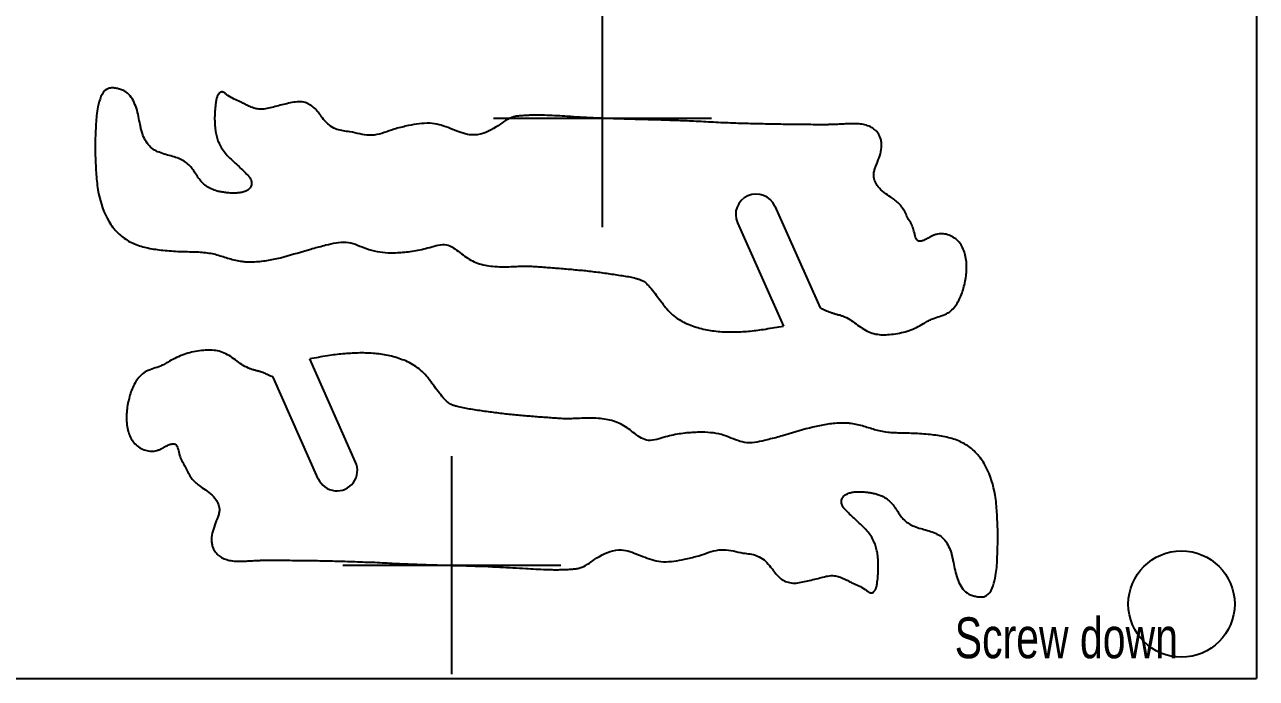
# Model space of a CAD drawing. Extents: x 0 to 30, y 0 to 14.6.
# Drawn here: x 18.7 to 30, y 0 to 6 of the extents above; entities that cross this region are included whole.
import ezdxf

# ---------------------------------------------------------------- set-up
doc = ezdxf.new("R2010")
doc.units = 0
doc.header["$MEASUREMENT"] = 0
doc.header["$PDMODE"] = 2
doc.layers.add('CK_LEVEL_1', color=7, linetype='CONTINUOUS')

msp = doc.modelspace()

# ---------------------------------------------------------------- linework, layer by layer
at = {"layer": 'CK_LEVEL_1', "color": 3, "linetype": 'CONTINUOUS'}
for p in [(30, 12), (0, 0)]:
    msp.add_line(p, (30, 0), dxfattribs=at)
at = {"layer": 'CK_LEVEL_1', "color": 252, "linetype": 'CONTINUOUS'}
for p, q in [((25.581, 4.334), (25.996, 3.402)), ((25.238, 4.181), (25.66, 3.234))]:
    msp.add_line(p, q, dxfattribs=at)
at = {"layer": 'CK_LEVEL_1', "color": 1, "linetype": 'CONTINUOUS'}
for p, q in [((21.734, 1.985), (21.313, 2.932)), ((21.392, 1.832), (20.977, 2.764))]:
    msp.add_line(p, q, dxfattribs=at)
at = {"layer": 'CK_LEVEL_1', "color": 6, "linetype": 'CONTINUOUS'}
for points in [[(24.001, 5.14), (23.995, 5.14), (23.988, 5.141), (23.982, 5.141), (23.975, 5.141), (23.969, 5.141), (23.962, 5.142), (23.956, 5.142), (23.95, 5.142), (23.943, 5.143), (23.913, 5.144), (23.884, 5.146), (23.854, 5.147), (23.825, 5.149), (23.795, 5.151), (23.766, 5.152), (23.736, 5.154), (23.707, 5.156), (23.677, 5.158), (23.654, 5.159), (23.631, 5.16), (23.608, 5.162), (23.585, 5.163), (23.561, 5.164), (23.538, 5.165), (23.515, 5.166), (23.492, 5.167), (23.469, 5.168), (23.457, 5.168), (23.445, 5.168), (23.434, 5.168), (23.422, 5.169), (23.41, 5.169), (23.399, 5.169), (23.387, 5.169), (23.375, 5.169), (23.364, 5.169), (23.353, 5.168), (23.342, 5.168), (23.331, 5.168), (23.32, 5.167), (23.309, 5.167), (23.299, 5.166), (23.288, 5.166), (23.277, 5.165), (23.266, 5.164), (23.256, 5.164), (23.247, 5.163), (23.237, 5.162), (23.228, 5.161), (23.219, 5.16), (23.209, 5.159), (23.2, 5.157), (23.191, 5.155), (23.182, 5.153), (23.163, 5.146), (23.145, 5.138), (23.127, 5.129), (23.11, 5.119), (23.093, 5.108), (23.076, 5.096), (23.059, 5.084), (23.042, 5.072), (23.025, 5.061), (23.001, 5.046), (22.977, 5.033), (22.953, 5.021), (22.928, 5.011), (22.902, 5.002), (22.877, 4.995), (22.851, 4.99), (22.825, 4.988), (22.799, 4.988), (22.779, 4.989), (22.76, 4.993), (22.74, 4.997), (22.721, 5.003), (22.701, 5.009), (22.682, 5.016), (22.662, 5.023), (22.643, 5.031), (22.624, 5.039), (22.603, 5.047), (22.583, 5.055), (22.562, 5.062), (22.542, 5.069), (22.521, 5.076), (22.5, 5.081), (22.48, 5.086), (22.459, 5.09), (22.438, 5.093), (22.414, 5.095), (22.39, 5.095), (22.365, 5.094), (22.341, 5.093), (22.317, 5.09), (22.293, 5.086), (22.268, 5.082), (22.244, 5.078), (22.22, 5.073), (22.205, 5.07), (22.19, 5.067), (22.176, 5.063), (22.161, 5.06), (22.146, 5.056), (22.132, 5.053), (22.117, 5.049), (22.102, 5.044), (22.088, 5.04), (22.065, 5.032), (22.043, 5.025), (22.02, 5.017), (21.997, 5.009), (21.975, 5.002), (21.952, 4.996), (21.929, 4.991), (21.906, 4.987), (21.884, 4.985), (21.861, 4.985), (21.839, 4.986), (21.817, 4.989), (21.795, 4.993), (21.773, 4.997), (21.75, 5.002), (21.728, 5.007), (21.705, 5.012), (21.682, 5.016), (21.667, 5.018), (21.652, 5.02), (21.636, 5.022), (21.621, 5.025), (21.607, 5.027), (21.592, 5.03), (21.577, 5.033), (21.563, 5.038), (21.549, 5.043), (21.534, 5.05), (21.519, 5.059), (21.505, 5.069), (21.491, 5.079), (21.478, 5.091), (21.465, 5.104), (21.453, 5.117), (21.441, 5.13), (21.43, 5.144), (21.422, 5.155), (21.414, 5.165), (21.406, 5.176), (21.398, 5.186), (21.39, 5.197), (21.382, 5.207), (21.374, 5.217), (21.365, 5.226), (21.355, 5.235), (21.346, 5.243), (21.336, 5.251), (21.326, 5.258), (21.315, 5.265), (21.305, 5.271), (21.293, 5.276), (21.282, 5.281), (21.27, 5.284), (21.258, 5.287), (21.243, 5.29), (21.228, 5.291), (21.212, 5.291), (21.197, 5.291), (21.181, 5.289), (21.166, 5.287), (21.15, 5.284), (21.135, 5.281), (21.12, 5.278), (21.104, 5.274), (21.088, 5.271), (21.073, 5.267), (21.057, 5.264), (21.042, 5.26), (21.026, 5.256), (21.011, 5.252), (20.995, 5.248), (20.98, 5.244), (20.965, 5.24), (20.95, 5.236), (20.935, 5.233), (20.92, 5.229), (20.906, 5.227), (20.891, 5.225), (20.876, 5.223), (20.861, 5.223), (20.846, 5.224), (20.835, 5.226), (20.823, 5.228), (20.812, 5.231), (20.8, 5.234), (20.789, 5.238), (20.777, 5.243), (20.766, 5.248), (20.755, 5.253), (20.744, 5.258), (20.736, 5.262), (20.729, 5.265), (20.721, 5.269), (20.714, 5.273), (20.706, 5.277), (20.699, 5.28), (20.691, 5.284), (20.684, 5.288), (20.676, 5.291), (20.662, 5.298), (20.648, 5.304), (20.634, 5.311), (20.62, 5.317), (20.605, 5.324), (20.591, 5.332), (20.577, 5.34), (20.563, 5.349), (20.549, 5.36), (20.544, 5.363), (20.539, 5.367), (20.535, 5.371), (20.53, 5.374), (20.525, 5.377), (20.52, 5.379), (20.516, 5.381), (20.511, 5.382), (20.506, 5.382), (20.501, 5.381), (20.496, 5.38), (20.492, 5.377), (20.487, 5.374), (20.483, 5.37), (20.479, 5.365), (20.475, 5.36), (20.471, 5.355), (20.468, 5.35), (20.465, 5.344), (20.463, 5.338), (20.46, 5.332), (20.459, 5.326), (20.457, 5.32), (20.456, 5.314), (20.455, 5.308), (20.454, 5.302), (20.453, 5.296), (20.451, 5.281), (20.45, 5.267), (20.448, 5.252), (20.446, 5.237), (20.445, 5.222), (20.444, 5.207), (20.443, 5.192), (20.442, 5.177), (20.442, 5.162), (20.441, 5.147), (20.441, 5.132), (20.442, 5.118), (20.442, 5.103), (20.443, 5.088), (20.444, 5.074), (20.445, 5.059), (20.447, 5.044), (20.449, 5.03), (20.45, 5.018), (20.453, 5.006), (20.455, 4.994), (20.458, 4.982), (20.461, 4.97), (20.464, 4.958), (20.467, 4.947), (20.471, 4.935), (20.476, 4.924), (20.482, 4.91), (20.488, 4.897), (20.495, 4.884), (20.502, 4.872), (20.51, 4.859), (20.518, 4.847), (20.527, 4.835), (20.536, 4.824), (20.546, 4.812), (20.557, 4.8), (20.568, 4.787), (20.58, 4.775), (20.592, 4.764), (20.605, 4.752), (20.617, 4.741), (20.63, 4.729), (20.642, 4.718), (20.654, 4.706), (20.665, 4.697), (20.675, 4.687), (20.685, 4.678), (20.695, 4.668), (20.705, 4.658), (20.715, 4.648), (20.725, 4.639), (20.734, 4.629), (20.744, 4.619), (20.747, 4.616), (20.75, 4.613), (20.753, 4.61), (20.755, 4.607), (20.758, 4.604), (20.761, 4.601), (20.763, 4.597), (20.765, 4.594), (20.768, 4.59), (20.771, 4.583), (20.775, 4.575), (20.777, 4.566), (20.779, 4.557), (20.78, 4.548), (20.779, 4.539), (20.778, 4.531), (20.776, 4.522), (20.773, 4.514), (20.77, 4.508), (20.766, 4.502), (20.761, 4.496), (20.756, 4.491), (20.751, 4.486), (20.745, 4.482), (20.739, 4.478), (20.732, 4.474), (20.726, 4.471), (20.717, 4.467), (20.708, 4.464), (20.699, 4.462), (20.69, 4.459), (20.681, 4.458), (20.672, 4.456), (20.663, 4.455), (20.654, 4.455), (20.645, 4.454), (20.634, 4.454), (20.624, 4.453), (20.613, 4.453), (20.603, 4.454), (20.592, 4.454), (20.582, 4.454), (20.571, 4.455), (20.561, 4.456), (20.55, 4.457), (20.541, 4.458), (20.531, 4.459), (20.521, 4.461), (20.511, 4.462), (20.502, 4.464), (20.492, 4.466), (20.482, 4.468), (20.473, 4.47), (20.463, 4.473), (20.45, 4.477), (20.436, 4.482), (20.423, 4.487), (20.41, 4.492), (20.398, 4.498), (20.385, 4.505), (20.373, 4.512), (20.362, 4.52), (20.351, 4.529), (20.341, 4.537), (20.332, 4.546), (20.323, 4.555), (20.315, 4.564), (20.307, 4.574), (20.299, 4.584), (20.291, 4.594), (20.284, 4.605), (20.276, 4.615), (20.27, 4.626), (20.263, 4.636), (20.256, 4.646), (20.25, 4.657), (20.243, 4.667), (20.236, 4.677), (20.228, 4.686), (20.221, 4.696), (20.213, 4.705), (20.203, 4.714), (20.193, 4.723), (20.183, 4.731), (20.172, 4.739), (20.161, 4.746), (20.149, 4.753), (20.137, 4.759), (20.125, 4.765), (20.113, 4.771), (20.098, 4.776), (20.083, 4.782), (20.068, 4.786), (20.053, 4.791), (20.038, 4.795), (20.023, 4.799), (20.007, 4.803), (19.992, 4.808), (19.977, 4.812), (19.962, 4.817), (19.947, 4.822), (19.932, 4.828), (19.918, 4.834), (19.904, 4.841), (19.89, 4.848), (19.877, 4.856), (19.865, 4.865), (19.853, 4.875), (19.842, 4.887), (19.831, 4.899), (19.821, 4.912), (19.812, 4.926), (19.804, 4.94), (19.796, 4.955), (19.789, 4.971), (19.783, 4.986), (19.778, 5.002), (19.775, 5.011), (19.772, 5.02), (19.77, 5.029), (19.767, 5.038), (19.765, 5.047), (19.763, 5.056), (19.761, 5.065), (19.759, 5.074), (19.757, 5.083), (19.753, 5.102), (19.749, 5.121), (19.746, 5.139), (19.742, 5.158), (19.738, 5.177), (19.733, 5.195), (19.729, 5.214), (19.723, 5.233), (19.717, 5.251), (19.71, 5.268), (19.703, 5.285), (19.695, 5.301), (19.686, 5.317), (19.676, 5.332), (19.665, 5.347), (19.654, 5.36), (19.641, 5.372), (19.627, 5.382), (19.62, 5.387), (19.612, 5.392), (19.604, 5.396), (19.595, 5.4), (19.587, 5.403), (19.578, 5.406), (19.569, 5.409), (19.56, 5.411), (19.55, 5.413), (19.541, 5.415), (19.531, 5.417), (19.521, 5.418), (19.512, 5.419), (19.502, 5.42), (19.493, 5.419), (19.484, 5.418), (19.475, 5.417), (19.467, 5.415), (19.449, 5.406), (19.433, 5.394), (19.419, 5.378), (19.408, 5.359), (19.398, 5.339), (19.389, 5.317), (19.382, 5.293), (19.376, 5.27), (19.37, 5.246), (19.366, 5.226), (19.363, 5.205), (19.36, 5.185), (19.358, 5.166), (19.356, 5.147), (19.354, 5.128), (19.353, 5.109), (19.352, 5.09), (19.351, 5.071), (19.35, 5.048), (19.349, 5.026), (19.348, 5.004), (19.347, 4.981), (19.346, 4.958), (19.346, 4.935), (19.345, 4.912), (19.345, 4.89), (19.345, 4.867), (19.345, 4.844), (19.346, 4.821), (19.346, 4.798), (19.347, 4.776), (19.348, 4.753), (19.349, 4.73), (19.35, 4.708), (19.351, 4.685), (19.352, 4.662), (19.353, 4.642), (19.355, 4.623), (19.356, 4.603), (19.358, 4.583), (19.36, 4.563), (19.362, 4.544), (19.364, 4.524), (19.367, 4.504), (19.37, 4.484), (19.376, 4.451), (19.384, 4.417), (19.392, 4.384), (19.402, 4.351), (19.413, 4.318), (19.425, 4.286), (19.439, 4.255), (19.454, 4.224), (19.471, 4.195), (19.48, 4.18), (19.489, 4.166), (19.498, 4.153), (19.508, 4.139), (19.519, 4.126), (19.529, 4.113), (19.541, 4.101), (19.552, 4.089), (19.564, 4.077), (19.576, 4.067), (19.587, 4.057), (19.599, 4.048), (19.612, 4.039), (19.625, 4.03), (19.637, 4.022), (19.651, 4.014), (19.664, 4.007), (19.678, 4), (19.692, 3.993), (19.706, 3.987), (19.721, 3.981), (19.736, 3.976), (19.751, 3.97), (19.766, 3.966), (19.781, 3.961), (19.796, 3.957), (19.812, 3.954), (19.829, 3.95), (19.846, 3.946), (19.863, 3.943), (19.88, 3.94), (19.897, 3.938), (19.914, 3.935), (19.932, 3.933), (19.949, 3.931), (19.966, 3.929), (19.986, 3.927), (20.005, 3.926), (20.025, 3.924), (20.044, 3.923), (20.064, 3.921), (20.083, 3.92), (20.103, 3.919), (20.122, 3.919), (20.142, 3.918), (20.159, 3.918), (20.175, 3.917), (20.192, 3.917), (20.209, 3.916), (20.226, 3.916), (20.242, 3.916), (20.259, 3.915), (20.276, 3.914), (20.293, 3.914), (20.308, 3.913), (20.324, 3.911), (20.34, 3.91), (20.356, 3.908), (20.372, 3.906), (20.388, 3.904), (20.403, 3.902), (20.419, 3.899), (20.434, 3.895), (20.448, 3.892), (20.462, 3.888), (20.476, 3.884), (20.49, 3.879), (20.504, 3.875), (20.518, 3.871), (20.532, 3.866), (20.546, 3.862), (20.559, 3.857), (20.574, 3.853), (20.588, 3.849), (20.602, 3.845), (20.617, 3.841), (20.631, 3.838), (20.646, 3.835), (20.661, 3.832), (20.675, 3.83), (20.69, 3.828), (20.698, 3.827), (20.705, 3.826), (20.713, 3.825), (20.721, 3.824), (20.728, 3.824), (20.736, 3.823), (20.744, 3.823), (20.752, 3.823), (20.759, 3.823), (20.775, 3.823), (20.791, 3.823), (20.808, 3.824), (20.824, 3.825), (20.84, 3.826), (20.856, 3.827), (20.872, 3.829), (20.888, 3.831), (20.903, 3.833), (20.919, 3.836), (20.935, 3.838), (20.951, 3.841), (20.966, 3.844), (20.982, 3.847), (20.997, 3.851), (21.013, 3.854), (21.029, 3.857), (21.044, 3.861), (21.075, 3.869), (21.106, 3.877), (21.137, 3.886), (21.168, 3.895), (21.199, 3.904), (21.23, 3.913), (21.26, 3.922), (21.291, 3.931), (21.322, 3.94), (21.337, 3.944), (21.353, 3.949), (21.368, 3.953), (21.384, 3.957), (21.399, 3.961), (21.415, 3.965), (21.431, 3.97), (21.446, 3.974), (21.462, 3.978), (21.485, 3.983), (21.508, 3.989), (21.531, 3.993), (21.555, 3.998), (21.578, 4.001), (21.601, 4.003), (21.624, 4.004), (21.647, 4.003), (21.669, 4.001), (21.69, 3.996), (21.711, 3.991), (21.732, 3.984), (21.753, 3.976), (21.773, 3.968), (21.794, 3.96), (21.815, 3.952), (21.835, 3.944), (21.856, 3.936), (21.881, 3.929), (21.906, 3.923), (21.931, 3.918), (21.956, 3.914), (21.981, 3.911), (22.007, 3.909), (22.032, 3.907), (22.058, 3.907), (22.084, 3.907), (22.101, 3.907), (22.118, 3.908), (22.135, 3.909), (22.152, 3.91), (22.169, 3.911), (22.186, 3.913), (22.202, 3.914), (22.219, 3.916), (22.236, 3.918), (22.254, 3.921), (22.271, 3.923), (22.289, 3.926), (22.306, 3.929), (22.324, 3.933), (22.341, 3.937), (22.359, 3.941), (22.377, 3.945), (22.395, 3.95), (22.414, 3.956), (22.434, 3.962), (22.454, 3.967), (22.473, 3.973), (22.493, 3.977), (22.512, 3.98), (22.531, 3.982), (22.55, 3.982), (22.568, 3.979), (22.585, 3.975), (22.6, 3.969), (22.616, 3.961), (22.631, 3.952), (22.646, 3.942), (22.661, 3.931), (22.676, 3.92), (22.691, 3.908), (22.705, 3.897), (22.72, 3.886), (22.734, 3.876), (22.748, 3.866), (22.763, 3.857), (22.777, 3.848), (22.792, 3.839), (22.807, 3.831), (22.822, 3.824), (22.838, 3.817), (22.854, 3.811), (22.871, 3.805), (22.888, 3.801), (22.905, 3.796), (22.922, 3.792), (22.939, 3.789), (22.957, 3.786), (22.974, 3.784), (22.992, 3.782), (23.013, 3.78), (23.035, 3.779), (23.056, 3.778), (23.077, 3.778), (23.099, 3.778), (23.12, 3.778), (23.141, 3.778), (23.163, 3.779), (23.184, 3.78), (23.199, 3.781), (23.214, 3.781), (23.228, 3.782), (23.243, 3.782), (23.258, 3.783), (23.272, 3.783), (23.287, 3.783), (23.302, 3.783), (23.316, 3.783), (23.332, 3.783), (23.348, 3.782), (23.364, 3.781), (23.38, 3.78), (23.396, 3.779), (23.412, 3.778), (23.428, 3.777), (23.444, 3.776), (23.46, 3.775), (23.476, 3.773), (23.492, 3.772), (23.508, 3.771), (23.524, 3.77), (23.54, 3.769), (23.556, 3.768), (23.572, 3.766), (23.587, 3.765), (23.603, 3.764), (23.62, 3.763), (23.636, 3.762), (23.652, 3.76), (23.668, 3.759), (23.684, 3.757), (23.7, 3.756), (23.716, 3.755), (23.732, 3.753), (23.748, 3.751), (23.764, 3.75), (23.78, 3.748), (23.796, 3.747), (23.812, 3.745), (23.828, 3.743), (23.844, 3.742), (23.86, 3.74), (23.876, 3.738), (23.892, 3.736), (23.908, 3.734), (23.924, 3.732), (23.94, 3.731), (23.956, 3.729), (23.972, 3.727), (23.988, 3.724), (24.004, 3.722), (24.02, 3.72), (24.036, 3.718), (24.052, 3.716), (24.068, 3.713), (24.084, 3.711), (24.1, 3.709), (24.116, 3.706), (24.132, 3.704), (24.148, 3.701), (24.164, 3.699), (24.179, 3.696), (24.194, 3.694), (24.208, 3.691), (24.222, 3.689), (24.237, 3.687), (24.251, 3.684), (24.265, 3.681), (24.279, 3.678), (24.294, 3.675), (24.308, 3.671), (24.315, 3.67), (24.322, 3.668), (24.329, 3.665), (24.336, 3.663), (24.343, 3.661), (24.35, 3.658), (24.356, 3.655), (24.363, 3.652), (24.369, 3.649), (24.377, 3.644), (24.385, 3.638), (24.393, 3.632), (24.4, 3.626), (24.407, 3.62), (24.414, 3.613), (24.421, 3.606), (24.427, 3.599), (24.434, 3.591), (24.446, 3.577), (24.458, 3.562), (24.47, 3.548), (24.482, 3.533), (24.493, 3.518), (24.504, 3.503), (24.515, 3.488), (24.527, 3.473), (24.538, 3.458), (24.543, 3.45), (24.549, 3.443), (24.554, 3.435), (24.56, 3.428), (24.565, 3.42), (24.571, 3.413), (24.577, 3.405), (24.583, 3.398), (24.589, 3.391), (24.601, 3.377), (24.614, 3.364), (24.628, 3.351), (24.642, 3.338), (24.656, 3.327), (24.671, 3.315), (24.686, 3.304), (24.702, 3.294), (24.718, 3.284), (24.732, 3.276), (24.747, 3.268), (24.763, 3.261), (24.778, 3.254), (24.794, 3.247), (24.81, 3.241), (24.826, 3.235), (24.842, 3.229), (24.858, 3.224), (24.875, 3.219), (24.891, 3.215), (24.908, 3.21), (24.924, 3.206), (24.941, 3.203), (24.958, 3.199), (24.975, 3.196), (24.991, 3.193), (25.008, 3.191), (25.025, 3.189), (25.043, 3.187), (25.06, 3.185), (25.077, 3.183), (25.095, 3.182), (25.112, 3.181), (25.129, 3.18), (25.147, 3.18), (25.164, 3.18), (25.182, 3.179), (25.199, 3.179), (25.217, 3.18), (25.234, 3.18), (25.252, 3.181), (25.269, 3.182), (25.287, 3.183), (25.304, 3.184), (25.322, 3.185), (25.339, 3.187), (25.356, 3.188), (25.374, 3.19), (25.391, 3.192), (25.408, 3.194), (25.426, 3.196), (25.443, 3.199), (25.46, 3.201), (25.478, 3.203), (25.498, 3.206), (25.518, 3.21), (25.538, 3.213), (25.559, 3.216), (25.579, 3.22), (25.599, 3.223), (25.619, 3.227), (25.64, 3.23), (25.66, 3.234)], [(22.617, 1.038), (22.623, 1.037), (22.629, 1.037), (22.636, 1.037), (22.642, 1.037), (22.648, 1.037), (22.655, 1.037), (22.661, 1.036), (22.667, 1.036), (22.674, 1.036), (22.713, 1.035), (22.753, 1.034), (22.792, 1.033), (22.832, 1.031), (22.872, 1.03), (22.911, 1.029), (22.951, 1.027), (22.99, 1.025), (23.03, 1.023), (23.059, 1.022), (23.089, 1.02), (23.118, 1.019), (23.148, 1.017), (23.178, 1.015), (23.207, 1.014), (23.237, 1.012), (23.266, 1.01), (23.296, 1.008), (23.319, 1.007), (23.342, 1.006), (23.365, 1.004), (23.388, 1.003), (23.411, 1.002), (23.435, 1.001), (23.458, 1), (23.481, 0.999), (23.504, 0.998), (23.516, 0.998), (23.527, 0.998), (23.539, 0.998), (23.551, 0.997), (23.562, 0.997), (23.574, 0.997), (23.586, 0.997), (23.597, 0.997), (23.609, 0.998), (23.62, 0.998), (23.631, 0.998), (23.642, 0.998), (23.652, 0.999), (23.663, 0.999), (23.674, 1), (23.685, 1), (23.696, 1.001), (23.707, 1.002), (23.716, 1.002), (23.726, 1.003), (23.735, 1.004), (23.745, 1.005), (23.754, 1.006), (23.764, 1.007), (23.773, 1.009), (23.782, 1.011), (23.791, 1.013), (23.81, 1.02), (23.828, 1.028), (23.845, 1.037), (23.863, 1.047), (23.88, 1.058), (23.897, 1.07), (23.914, 1.082), (23.931, 1.094), (23.948, 1.105), (23.972, 1.12), (23.996, 1.133), (24.02, 1.145), (24.045, 1.156), (24.071, 1.164), (24.096, 1.171), (24.122, 1.176), (24.148, 1.179), (24.174, 1.179), (24.193, 1.177), (24.213, 1.173), (24.233, 1.169), (24.252, 1.163), (24.272, 1.157), (24.291, 1.15), (24.31, 1.143), (24.33, 1.135), (24.349, 1.127), (24.37, 1.119), (24.39, 1.111), (24.41, 1.104), (24.431, 1.097), (24.452, 1.09), (24.472, 1.085), (24.493, 1.08), (24.514, 1.076), (24.535, 1.073), (24.559, 1.071), (24.583, 1.071), (24.607, 1.072), (24.632, 1.073), (24.656, 1.076), (24.68, 1.08), (24.705, 1.084), (24.729, 1.088), (24.753, 1.093), (24.768, 1.096), (24.782, 1.099), (24.797, 1.103), (24.812, 1.106), (24.827, 1.11), (24.841, 1.114), (24.856, 1.118), (24.87, 1.122), (24.885, 1.126), (24.908, 1.134), (24.93, 1.141), (24.953, 1.149), (24.975, 1.157), (24.998, 1.164), (25.021, 1.17), (25.044, 1.175), (25.066, 1.179), (25.089, 1.181), (25.111, 1.181), (25.133, 1.18), (25.156, 1.177), (25.178, 1.173), (25.2, 1.169), (25.223, 1.164), (25.245, 1.159), (25.268, 1.154), (25.291, 1.15), (25.306, 1.148), (25.321, 1.146), (25.336, 1.144), (25.351, 1.142), (25.366, 1.139), (25.381, 1.136), (25.395, 1.133), (25.41, 1.128), (25.423, 1.123), (25.439, 1.116), (25.454, 1.107), (25.468, 1.097), (25.482, 1.087), (25.495, 1.075), (25.508, 1.062), (25.52, 1.049), (25.532, 1.036), (25.543, 1.022), (25.551, 1.011), (25.559, 1.001), (25.567, 0.99), (25.575, 0.98), (25.583, 0.969), (25.591, 0.959), (25.599, 0.95), (25.608, 0.94), (25.617, 0.931), (25.627, 0.923), (25.636, 0.915), (25.647, 0.908), (25.657, 0.901), (25.668, 0.895), (25.68, 0.89), (25.691, 0.886), (25.703, 0.882), (25.715, 0.879), (25.73, 0.876), (25.745, 0.875), (25.76, 0.875), (25.776, 0.875), (25.791, 0.877), (25.807, 0.879), (25.822, 0.882), (25.838, 0.885), (25.853, 0.888), (25.869, 0.892), (25.885, 0.895), (25.9, 0.899), (25.916, 0.902), (25.931, 0.906), (25.947, 0.91), (25.962, 0.914), (25.978, 0.918), (25.993, 0.922), (26.008, 0.926), (26.023, 0.93), (26.038, 0.933), (26.052, 0.937), (26.067, 0.939), (26.082, 0.941), (26.097, 0.943), (26.112, 0.943), (26.126, 0.942), (26.138, 0.941), (26.15, 0.938), (26.161, 0.935), (26.173, 0.932), (26.184, 0.928), (26.195, 0.923), (26.207, 0.918), (26.218, 0.913), (26.229, 0.908), (26.236, 0.904), (26.244, 0.901), (26.252, 0.897), (26.259, 0.893), (26.267, 0.889), (26.274, 0.886), (26.282, 0.882), (26.289, 0.878), (26.297, 0.875), (26.311, 0.868), (26.325, 0.862), (26.339, 0.855), (26.353, 0.849), (26.367, 0.842), (26.381, 0.834), (26.396, 0.826), (26.41, 0.817), (26.424, 0.806), (26.429, 0.803), (26.433, 0.799), (26.438, 0.796), (26.443, 0.792), (26.448, 0.789), (26.453, 0.787), (26.457, 0.785), (26.462, 0.784), (26.467, 0.784), (26.472, 0.785), (26.476, 0.786), (26.481, 0.789), (26.486, 0.792), (26.49, 0.796), (26.494, 0.801), (26.498, 0.806), (26.501, 0.811), (26.505, 0.816), (26.508, 0.822), (26.51, 0.828), (26.512, 0.834), (26.514, 0.84), (26.516, 0.846), (26.517, 0.852), (26.518, 0.858), (26.519, 0.864), (26.52, 0.87), (26.521, 0.885), (26.523, 0.9), (26.525, 0.914), (26.526, 0.929), (26.528, 0.944), (26.529, 0.959), (26.53, 0.974), (26.531, 0.989), (26.531, 1.004), (26.531, 1.019), (26.531, 1.034), (26.531, 1.049), (26.531, 1.063), (26.53, 1.078), (26.529, 1.092), (26.528, 1.107), (26.526, 1.122), (26.524, 1.136), (26.522, 1.148), (26.52, 1.16), (26.518, 1.172), (26.515, 1.184), (26.512, 1.196), (26.509, 1.208), (26.505, 1.219), (26.501, 1.231), (26.497, 1.242), (26.491, 1.256), (26.485, 1.269), (26.478, 1.282), (26.471, 1.295), (26.463, 1.307), (26.454, 1.319), (26.446, 1.331), (26.437, 1.343), (26.427, 1.354), (26.416, 1.366), (26.404, 1.379), (26.392, 1.391), (26.38, 1.402), (26.368, 1.414), (26.356, 1.425), (26.343, 1.437), (26.331, 1.448), (26.318, 1.46), (26.308, 1.469), (26.298, 1.479), (26.288, 1.488), (26.278, 1.498), (26.268, 1.508), (26.258, 1.518), (26.248, 1.528), (26.238, 1.537), (26.229, 1.547), (26.226, 1.55), (26.223, 1.553), (26.22, 1.556), (26.217, 1.559), (26.215, 1.562), (26.212, 1.565), (26.21, 1.569), (26.207, 1.572), (26.205, 1.576), (26.201, 1.583), (26.198, 1.592), (26.196, 1.6), (26.194, 1.609), (26.193, 1.618), (26.193, 1.627), (26.194, 1.635), (26.197, 1.644), (26.2, 1.652), (26.203, 1.658), (26.207, 1.664), (26.211, 1.67), (26.216, 1.675), (26.222, 1.68), (26.228, 1.684), (26.234, 1.688), (26.241, 1.692), (26.247, 1.695), (26.256, 1.699), (26.265, 1.702), (26.273, 1.704), (26.282, 1.707), (26.291, 1.708), (26.301, 1.71), (26.31, 1.711), (26.319, 1.711), (26.328, 1.712), (26.339, 1.712), (26.349, 1.713), (26.36, 1.713), (26.37, 1.713), (26.381, 1.712), (26.391, 1.712), (26.402, 1.711), (26.412, 1.71), (26.423, 1.709), (26.432, 1.708), (26.442, 1.707), (26.452, 1.705), (26.462, 1.704), (26.471, 1.702), (26.481, 1.7), (26.491, 1.698), (26.5, 1.696), (26.51, 1.693), (26.523, 1.689), (26.536, 1.684), (26.55, 1.679), (26.562, 1.674), (26.575, 1.668), (26.587, 1.661), (26.599, 1.654), (26.611, 1.646), (26.622, 1.637), (26.632, 1.629), (26.641, 1.621), (26.65, 1.611), (26.658, 1.602), (26.666, 1.592), (26.674, 1.582), (26.682, 1.572), (26.689, 1.561), (26.696, 1.551), (26.703, 1.54), (26.71, 1.53), (26.716, 1.52), (26.723, 1.509), (26.73, 1.499), (26.737, 1.489), (26.744, 1.48), (26.752, 1.47), (26.76, 1.461), (26.77, 1.452), (26.78, 1.443), (26.79, 1.435), (26.801, 1.427), (26.812, 1.42), (26.824, 1.413), (26.836, 1.407), (26.848, 1.401), (26.86, 1.396), (26.875, 1.39), (26.889, 1.384), (26.904, 1.38), (26.92, 1.375), (26.935, 1.371), (26.95, 1.367), (26.965, 1.363), (26.981, 1.358), (26.996, 1.354), (27.011, 1.349), (27.026, 1.344), (27.041, 1.338), (27.055, 1.332), (27.069, 1.325), (27.082, 1.318), (27.095, 1.31), (27.108, 1.301), (27.119, 1.291), (27.131, 1.279), (27.142, 1.267), (27.152, 1.254), (27.161, 1.24), (27.169, 1.226), (27.176, 1.211), (27.183, 1.196), (27.19, 1.18), (27.195, 1.164), (27.198, 1.155), (27.201, 1.146), (27.203, 1.137), (27.206, 1.128), (27.208, 1.119), (27.21, 1.11), (27.212, 1.101), (27.214, 1.092), (27.216, 1.083), (27.22, 1.064), (27.223, 1.045), (27.227, 1.027), (27.231, 1.008), (27.235, 0.989), (27.239, 0.971), (27.244, 0.952), (27.25, 0.933), (27.256, 0.915), (27.263, 0.898), (27.27, 0.881), (27.278, 0.865), (27.287, 0.849), (27.297, 0.834), (27.307, 0.819), (27.319, 0.806), (27.332, 0.794), (27.346, 0.784), (27.353, 0.779), (27.361, 0.774), (27.369, 0.77), (27.377, 0.767), (27.386, 0.763), (27.395, 0.76), (27.404, 0.757), (27.413, 0.755), (27.422, 0.753), (27.432, 0.751), (27.442, 0.749), (27.451, 0.748), (27.461, 0.747), (27.471, 0.747), (27.48, 0.747), (27.489, 0.748), (27.498, 0.749), (27.506, 0.752), (27.524, 0.76), (27.54, 0.772), (27.553, 0.788), (27.565, 0.807), (27.575, 0.827), (27.584, 0.849), (27.591, 0.873), (27.597, 0.896), (27.602, 0.92), (27.606, 0.941), (27.61, 0.961), (27.613, 0.981), (27.615, 1), (27.617, 1.019), (27.618, 1.038), (27.62, 1.057), (27.621, 1.076), (27.622, 1.095), (27.623, 1.118), (27.624, 1.14), (27.625, 1.162), (27.626, 1.185), (27.626, 1.208), (27.627, 1.231), (27.627, 1.254), (27.628, 1.276), (27.628, 1.299), (27.627, 1.322), (27.627, 1.345), (27.627, 1.368), (27.626, 1.391), (27.625, 1.413), (27.624, 1.436), (27.623, 1.459), (27.622, 1.481), (27.621, 1.504), (27.619, 1.524), (27.618, 1.543), (27.616, 1.563), (27.615, 1.583), (27.613, 1.603), (27.611, 1.622), (27.608, 1.642), (27.606, 1.662), (27.603, 1.682), (27.596, 1.715), (27.589, 1.749), (27.581, 1.782), (27.571, 1.815), (27.56, 1.848), (27.548, 1.88), (27.534, 1.911), (27.519, 1.942), (27.502, 1.971), (27.493, 1.986), (27.484, 2), (27.474, 2.013), (27.464, 2.027), (27.454, 2.04), (27.443, 2.053), (27.432, 2.065), (27.421, 2.077), (27.409, 2.089), (27.397, 2.099), (27.385, 2.109), (27.373, 2.118), (27.361, 2.127), (27.348, 2.136), (27.335, 2.144), (27.322, 2.152), (27.309, 2.159), (27.295, 2.166), (27.281, 2.173), (27.266, 2.179), (27.252, 2.185), (27.237, 2.191), (27.222, 2.196), (27.207, 2.2), (27.192, 2.205), (27.176, 2.209), (27.161, 2.213), (27.144, 2.216), (27.127, 2.22), (27.11, 2.223), (27.093, 2.226), (27.076, 2.229), (27.058, 2.231), (27.041, 2.233), (27.024, 2.235), (27.006, 2.237), (26.987, 2.239), (26.968, 2.241), (26.948, 2.242), (26.929, 2.243), (26.909, 2.245), (26.89, 2.246), (26.87, 2.247), (26.85, 2.247), (26.831, 2.248), (26.814, 2.249), (26.797, 2.249), (26.781, 2.249), (26.764, 2.25), (26.747, 2.25), (26.731, 2.25), (26.714, 2.251), (26.697, 2.252), (26.68, 2.252), (26.664, 2.253), (26.648, 2.255), (26.633, 2.256), (26.617, 2.258), (26.601, 2.26), (26.585, 2.262), (26.57, 2.265), (26.554, 2.268), (26.539, 2.271), (26.524, 2.274), (26.51, 2.278), (26.497, 2.282), (26.483, 2.287), (26.469, 2.291), (26.455, 2.295), (26.441, 2.3), (26.427, 2.304), (26.413, 2.309), (26.399, 2.313), (26.385, 2.317), (26.37, 2.321), (26.356, 2.325), (26.341, 2.328), (26.327, 2.331), (26.312, 2.334), (26.298, 2.336), (26.283, 2.339), (26.275, 2.339), (26.267, 2.34), (26.26, 2.341), (26.252, 2.342), (26.244, 2.342), (26.237, 2.343), (26.229, 2.343), (26.221, 2.343), (26.213, 2.343), (26.197, 2.343), (26.181, 2.343), (26.165, 2.343), (26.149, 2.342), (26.133, 2.34), (26.117, 2.339), (26.101, 2.337), (26.085, 2.335), (26.069, 2.333), (26.054, 2.33), (26.038, 2.328), (26.022, 2.325), (26.007, 2.322), (25.991, 2.319), (25.975, 2.316), (25.96, 2.312), (25.944, 2.309), (25.929, 2.305), (25.898, 2.297), (25.867, 2.289), (25.836, 2.28), (25.805, 2.271), (25.774, 2.262), (25.743, 2.253), (25.712, 2.244), (25.682, 2.235), (25.651, 2.226), (25.636, 2.222), (25.62, 2.217), (25.605, 2.213), (25.589, 2.209), (25.574, 2.205), (25.558, 2.201), (25.542, 2.197), (25.526, 2.192), (25.51, 2.188), (25.488, 2.183), (25.465, 2.178), (25.441, 2.173), (25.418, 2.168), (25.395, 2.165), (25.372, 2.163), (25.349, 2.162), (25.326, 2.163), (25.304, 2.166), (25.282, 2.17), (25.262, 2.175), (25.241, 2.182), (25.22, 2.19), (25.2, 2.198), (25.179, 2.206), (25.158, 2.215), (25.137, 2.223), (25.117, 2.23), (25.092, 2.237), (25.067, 2.243), (25.042, 2.248), (25.017, 2.252), (24.991, 2.255), (24.966, 2.257), (24.94, 2.259), (24.915, 2.259), (24.889, 2.259), (24.872, 2.259), (24.855, 2.258), (24.838, 2.257), (24.821, 2.256), (24.804, 2.255), (24.787, 2.253), (24.77, 2.252), (24.754, 2.25), (24.737, 2.248), (24.719, 2.245), (24.702, 2.243), (24.684, 2.24), (24.667, 2.237), (24.649, 2.233), (24.631, 2.23), (24.614, 2.225), (24.596, 2.221), (24.578, 2.216), (24.558, 2.21), (24.539, 2.204), (24.519, 2.199), (24.499, 2.193), (24.48, 2.189), (24.46, 2.186), (24.441, 2.184), (24.423, 2.184), (24.404, 2.187), (24.388, 2.191), (24.372, 2.197), (24.357, 2.205), (24.342, 2.214), (24.326, 2.224), (24.312, 2.235), (24.297, 2.246), (24.282, 2.258), (24.267, 2.269), (24.253, 2.28), (24.239, 2.29), (24.225, 2.3), (24.21, 2.31), (24.196, 2.318), (24.181, 2.327), (24.166, 2.335), (24.15, 2.342), (24.135, 2.349), (24.119, 2.355), (24.102, 2.361), (24.085, 2.366), (24.068, 2.37), (24.051, 2.374), (24.034, 2.377), (24.016, 2.38), (23.998, 2.382), (23.981, 2.384), (23.959, 2.386), (23.938, 2.387), (23.917, 2.388), (23.895, 2.388), (23.874, 2.388), (23.853, 2.388), (23.831, 2.388), (23.81, 2.387), (23.789, 2.386), (23.774, 2.386), (23.759, 2.385), (23.745, 2.384), (23.73, 2.384), (23.715, 2.383), (23.7, 2.383), (23.686, 2.383), (23.671, 2.383), (23.656, 2.383), (23.64, 2.383), (23.625, 2.384), (23.609, 2.385), (23.593, 2.386), (23.577, 2.387), (23.561, 2.388), (23.545, 2.389), (23.529, 2.39), (23.513, 2.392), (23.497, 2.393), (23.481, 2.394), (23.465, 2.395), (23.449, 2.396), (23.433, 2.397), (23.417, 2.398), (23.401, 2.4), (23.385, 2.401), (23.369, 2.402), (23.353, 2.403), (23.337, 2.405), (23.321, 2.406), (23.305, 2.407), (23.289, 2.409), (23.273, 2.41), (23.257, 2.412), (23.241, 2.413), (23.225, 2.415), (23.209, 2.416), (23.193, 2.418), (23.177, 2.419), (23.161, 2.421), (23.145, 2.423), (23.129, 2.424), (23.113, 2.426), (23.097, 2.428), (23.08, 2.43), (23.064, 2.432), (23.048, 2.434), (23.032, 2.436), (23.016, 2.438), (23, 2.44), (22.984, 2.442), (22.968, 2.444), (22.953, 2.446), (22.937, 2.448), (22.921, 2.45), (22.905, 2.453), (22.889, 2.455), (22.873, 2.458), (22.857, 2.46), (22.841, 2.462), (22.825, 2.465), (22.809, 2.467), (22.793, 2.47), (22.779, 2.472), (22.765, 2.475), (22.751, 2.477), (22.736, 2.479), (22.722, 2.482), (22.708, 2.485), (22.693, 2.488), (22.679, 2.491), (22.665, 2.495), (22.658, 2.497), (22.651, 2.499), (22.644, 2.501), (22.637, 2.503), (22.63, 2.505), (22.623, 2.508), (22.616, 2.511), (22.61, 2.514), (22.603, 2.517), (22.595, 2.522), (22.588, 2.528), (22.58, 2.534), (22.573, 2.54), (22.566, 2.546), (22.559, 2.553), (22.552, 2.56), (22.546, 2.567), (22.539, 2.575), (22.527, 2.589), (22.515, 2.604), (22.503, 2.618), (22.491, 2.633), (22.48, 2.648), (22.468, 2.663), (22.457, 2.678), (22.446, 2.693), (22.435, 2.709), (22.43, 2.716), (22.424, 2.724), (22.419, 2.731), (22.413, 2.739), (22.408, 2.746), (22.402, 2.753), (22.396, 2.761), (22.39, 2.768), (22.384, 2.775), (22.372, 2.789), (22.359, 2.802), (22.345, 2.815), (22.331, 2.828), (22.317, 2.84), (22.302, 2.851), (22.287, 2.862), (22.271, 2.872), (22.255, 2.882), (22.24, 2.89), (22.225, 2.898), (22.21, 2.906), (22.195, 2.913), (22.179, 2.919), (22.163, 2.925), (22.147, 2.931), (22.131, 2.937), (22.115, 2.942), (22.098, 2.947), (22.082, 2.951), (22.065, 2.956), (22.049, 2.96), (22.032, 2.963), (22.015, 2.967), (21.998, 2.97), (21.981, 2.973), (21.965, 2.975), (21.947, 2.978), (21.93, 2.98), (21.913, 2.981), (21.896, 2.983), (21.878, 2.984), (21.861, 2.985), (21.844, 2.986), (21.826, 2.986), (21.809, 2.987), (21.791, 2.987), (21.774, 2.987), (21.756, 2.986), (21.739, 2.986), (21.721, 2.985), (21.704, 2.984), (21.686, 2.983), (21.669, 2.982), (21.651, 2.981), (21.634, 2.979), (21.616, 2.978), (21.599, 2.976), (21.582, 2.974), (21.564, 2.972), (21.547, 2.97), (21.53, 2.968), (21.512, 2.965), (21.495, 2.963), (21.475, 2.96), (21.455, 2.956), (21.434, 2.953), (21.414, 2.95), (21.394, 2.946), (21.374, 2.943), (21.353, 2.939), (21.333, 2.936), (21.313, 2.932)]]:
    msp.add_lwpolyline(points, dxfattribs=at)
at = {"layer": 'CK_LEVEL_1', "color": 252, "linetype": 'CONTINUOUS'}
msp.add_lwpolyline([(25.996, 3.402), (26.007, 3.396), (26.019, 3.391), (26.031, 3.385), (26.043, 3.38), (26.055, 3.374), (26.067, 3.369), (26.079, 3.364), (26.091, 3.36), (26.103, 3.356), (26.11, 3.354), (26.116, 3.351), (26.123, 3.349), (26.13, 3.348), (26.136, 3.346), (26.143, 3.344), (26.15, 3.342), (26.156, 3.34), (26.163, 3.338), (26.17, 3.336), (26.177, 3.335), (26.183, 3.333), (26.19, 3.331), (26.197, 3.328), (26.203, 3.326), (26.21, 3.324), (26.216, 3.321), (26.222, 3.319), (26.238, 3.312), (26.254, 3.303), (26.269, 3.294), (26.283, 3.285), (26.298, 3.275), (26.312, 3.264), (26.327, 3.254), (26.341, 3.243), (26.356, 3.233), (26.37, 3.223), (26.384, 3.214), (26.399, 3.205), (26.413, 3.196), (26.428, 3.188), (26.444, 3.181), (26.459, 3.174), (26.475, 3.169), (26.491, 3.164), (26.507, 3.16), (26.522, 3.158), (26.538, 3.156), (26.554, 3.154), (26.57, 3.154), (26.586, 3.154), (26.602, 3.154), (26.618, 3.155), (26.634, 3.156), (26.653, 3.158), (26.671, 3.16), (26.689, 3.163), (26.707, 3.166), (26.725, 3.169), (26.743, 3.173), (26.761, 3.177), (26.778, 3.182), (26.796, 3.187), (26.813, 3.193), (26.83, 3.2), (26.848, 3.206), (26.865, 3.214), (26.881, 3.221), (26.898, 3.229), (26.914, 3.238), (26.931, 3.247), (26.947, 3.256), (26.956, 3.261), (26.965, 3.266), (26.974, 3.271), (26.983, 3.277), (26.992, 3.282), (27.001, 3.287), (27.01, 3.291), (27.02, 3.296), (27.029, 3.3), (27.045, 3.306), (27.061, 3.312), (27.077, 3.317), (27.093, 3.322), (27.109, 3.328), (27.125, 3.333), (27.141, 3.339), (27.156, 3.346), (27.17, 3.354), (27.183, 3.362), (27.195, 3.372), (27.206, 3.382), (27.217, 3.393), (27.227, 3.404), (27.236, 3.416), (27.246, 3.429), (27.254, 3.442), (27.262, 3.455), (27.269, 3.468), (27.276, 3.482), (27.283, 3.495), (27.289, 3.509), (27.294, 3.523), (27.299, 3.537), (27.304, 3.552), (27.309, 3.566), (27.313, 3.58), (27.317, 3.596), (27.321, 3.612), (27.325, 3.628), (27.328, 3.644), (27.331, 3.66), (27.334, 3.677), (27.336, 3.693), (27.338, 3.709), (27.339, 3.726), (27.34, 3.742), (27.341, 3.758), (27.341, 3.774), (27.341, 3.79), (27.34, 3.806), (27.339, 3.822), (27.337, 3.838), (27.335, 3.854), (27.332, 3.87), (27.329, 3.884), (27.325, 3.899), (27.321, 3.913), (27.316, 3.927), (27.31, 3.94), (27.304, 3.954), (27.297, 3.967), (27.29, 3.979), (27.282, 3.991), (27.273, 4.002), (27.263, 4.013), (27.253, 4.023), (27.242, 4.033), (27.231, 4.041), (27.219, 4.049), (27.206, 4.056), (27.193, 4.063), (27.18, 4.068), (27.167, 4.072), (27.154, 4.076), (27.141, 4.078), (27.128, 4.08), (27.115, 4.081), (27.101, 4.081), (27.088, 4.08), (27.075, 4.078), (27.062, 4.075), (27.057, 4.073), (27.053, 4.072), (27.048, 4.07), (27.043, 4.069), (27.039, 4.067), (27.034, 4.065), (27.029, 4.063), (27.025, 4.06), (27.02, 4.058), (27.012, 4.054), (27.004, 4.05), (26.996, 4.045), (26.988, 4.041), (26.98, 4.036), (26.972, 4.032), (26.964, 4.028), (26.955, 4.024), (26.946, 4.02), (26.941, 4.018), (26.936, 4.017), (26.931, 4.015), (26.926, 4.014), (26.921, 4.013), (26.916, 4.012), (26.911, 4.012), (26.907, 4.012), (26.903, 4.013), (26.893, 4.017), (26.885, 4.024), (26.879, 4.034), (26.873, 4.045), (26.869, 4.059), (26.865, 4.073), (26.862, 4.088), (26.858, 4.103), (26.855, 4.118), (26.85, 4.132), (26.845, 4.145), (26.84, 4.157), (26.834, 4.169), (26.828, 4.18), (26.822, 4.191), (26.815, 4.202), (26.809, 4.213), (26.803, 4.224), (26.797, 4.236), (26.791, 4.248), (26.785, 4.26), (26.779, 4.272), (26.773, 4.284), (26.766, 4.296), (26.759, 4.307), (26.752, 4.318), (26.744, 4.329), (26.737, 4.339), (26.729, 4.348), (26.72, 4.357), (26.711, 4.366), (26.702, 4.374), (26.693, 4.382), (26.683, 4.39), (26.673, 4.397), (26.663, 4.405), (26.647, 4.416), (26.631, 4.427), (26.615, 4.437), (26.6, 4.448), (26.584, 4.459), (26.569, 4.471), (26.555, 4.484), (26.542, 4.498), (26.529, 4.512), (26.521, 4.523), (26.514, 4.535), (26.507, 4.547), (26.502, 4.56), (26.497, 4.572), (26.493, 4.585), (26.491, 4.599), (26.489, 4.612), (26.489, 4.625), (26.49, 4.634), (26.491, 4.642), (26.493, 4.651), (26.495, 4.659), (26.497, 4.668), (26.5, 4.676), (26.503, 4.685), (26.506, 4.693), (26.509, 4.702), (26.517, 4.721), (26.524, 4.739), (26.531, 4.758), (26.538, 4.777), (26.544, 4.796), (26.55, 4.815), (26.554, 4.834), (26.558, 4.853), (26.56, 4.873), (26.561, 4.882), (26.561, 4.892), (26.561, 4.902), (26.56, 4.912), (26.559, 4.921), (26.558, 4.931), (26.556, 4.941), (26.553, 4.95), (26.55, 4.959), (26.546, 4.97), (26.542, 4.98), (26.536, 4.991), (26.53, 5), (26.523, 5.01), (26.516, 5.018), (26.508, 5.027), (26.5, 5.035), (26.491, 5.042), (26.48, 5.049), (26.469, 5.056), (26.458, 5.062), (26.446, 5.068), (26.433, 5.072), (26.421, 5.076), (26.408, 5.08), (26.395, 5.083), (26.382, 5.085), (26.368, 5.087), (26.354, 5.089), (26.34, 5.09), (26.326, 5.09), (26.311, 5.091), (26.297, 5.091), (26.283, 5.09), (26.269, 5.09), (26.255, 5.089), (26.241, 5.089), (26.227, 5.088), (26.213, 5.087), (26.199, 5.087), (26.185, 5.086), (26.171, 5.085), (26.157, 5.084), (26.143, 5.084), (26.129, 5.083), (26.123, 5.083), (26.116, 5.083), (26.11, 5.082), (26.104, 5.082), (26.097, 5.082), (26.091, 5.082), (26.084, 5.082), (26.078, 5.082), (26.071, 5.081), (26.049, 5.081), (26.026, 5.081), (26.003, 5.081), (25.98, 5.081), (25.957, 5.081), (25.934, 5.081), (25.911, 5.082), (25.888, 5.082), (25.865, 5.082), (25.842, 5.082), (25.819, 5.083), (25.796, 5.083), (25.773, 5.083), (25.75, 5.083), (25.727, 5.084), (25.704, 5.084), (25.681, 5.084), (25.658, 5.084), (25.635, 5.085), (25.612, 5.085), (25.589, 5.085), (25.566, 5.086), (25.543, 5.086), (25.52, 5.087), (25.497, 5.087), (25.474, 5.088), (25.451, 5.088), (25.428, 5.089), (25.405, 5.09), (25.382, 5.09), (25.359, 5.091), (25.336, 5.092), (25.313, 5.092), (25.29, 5.093), (25.268, 5.094), (25.245, 5.094), (25.222, 5.095), (25.199, 5.096), (25.176, 5.097), (25.153, 5.098), (25.131, 5.099), (25.108, 5.099), (25.085, 5.1), (25.062, 5.101), (25.04, 5.103), (25.017, 5.104), (24.994, 5.105), (24.972, 5.106), (24.949, 5.107), (24.927, 5.109), (24.904, 5.11), (24.882, 5.111), (24.859, 5.112), (24.836, 5.113), (24.817, 5.114), (24.797, 5.115), (24.777, 5.116), (24.757, 5.117), (24.737, 5.117), (24.717, 5.118), (24.697, 5.119), (24.678, 5.119), (24.658, 5.12), (24.618, 5.121), (24.578, 5.122), (24.538, 5.123), (24.498, 5.125), (24.459, 5.126), (24.419, 5.127), (24.379, 5.128), (24.339, 5.129), (24.299, 5.13), (24.266, 5.131), (24.233, 5.132), (24.2, 5.133), (24.167, 5.134), (24.134, 5.135), (24.101, 5.136), (24.067, 5.137), (24.034, 5.139), (24.001, 5.14)], dxfattribs=at)
at = {"layer": 'CK_LEVEL_1', "color": 1, "linetype": 'CONTINUOUS'}
msp.add_lwpolyline([(20.977, 2.764), (20.965, 2.77), (20.954, 2.775), (20.942, 2.781), (20.93, 2.786), (20.918, 2.792), (20.906, 2.797), (20.894, 2.802), (20.882, 2.806), (20.87, 2.81), (20.863, 2.813), (20.856, 2.815), (20.85, 2.817), (20.843, 2.819), (20.836, 2.82), (20.83, 2.822), (20.823, 2.824), (20.816, 2.826), (20.81, 2.828), (20.803, 2.83), (20.796, 2.831), (20.79, 2.833), (20.783, 2.835), (20.776, 2.838), (20.77, 2.84), (20.763, 2.842), (20.757, 2.845), (20.75, 2.847), (20.735, 2.855), (20.719, 2.863), (20.704, 2.872), (20.689, 2.881), (20.675, 2.891), (20.661, 2.902), (20.646, 2.912), (20.632, 2.923), (20.617, 2.933), (20.603, 2.943), (20.589, 2.953), (20.574, 2.962), (20.559, 2.97), (20.544, 2.978), (20.529, 2.985), (20.514, 2.992), (20.498, 2.997), (20.482, 3.002), (20.466, 3.006), (20.451, 3.008), (20.435, 3.01), (20.419, 3.012), (20.403, 3.012), (20.387, 3.012), (20.371, 3.012), (20.355, 3.011), (20.339, 3.01), (20.32, 3.008), (20.302, 3.006), (20.284, 3.003), (20.266, 3), (20.248, 2.997), (20.23, 2.993), (20.212, 2.989), (20.194, 2.984), (20.177, 2.979), (20.16, 2.973), (20.142, 2.966), (20.125, 2.96), (20.108, 2.952), (20.091, 2.945), (20.075, 2.937), (20.058, 2.928), (20.042, 2.92), (20.026, 2.91), (20.017, 2.905), (20.008, 2.9), (19.999, 2.895), (19.99, 2.89), (19.981, 2.884), (19.972, 2.879), (19.962, 2.875), (19.953, 2.87), (19.943, 2.866), (19.928, 2.86), (19.912, 2.854), (19.896, 2.849), (19.88, 2.844), (19.864, 2.839), (19.848, 2.833), (19.832, 2.827), (19.817, 2.82), (19.803, 2.812), (19.79, 2.804), (19.778, 2.794), (19.767, 2.784), (19.756, 2.774), (19.746, 2.762), (19.736, 2.75), (19.727, 2.737), (19.719, 2.724), (19.711, 2.711), (19.703, 2.698), (19.696, 2.684), (19.69, 2.671), (19.684, 2.657), (19.679, 2.643), (19.673, 2.629), (19.669, 2.615), (19.664, 2.6), (19.66, 2.586), (19.656, 2.57), (19.652, 2.554), (19.648, 2.538), (19.645, 2.522), (19.642, 2.506), (19.639, 2.489), (19.637, 2.473), (19.635, 2.457), (19.634, 2.44), (19.633, 2.424), (19.632, 2.408), (19.632, 2.392), (19.632, 2.376), (19.633, 2.36), (19.634, 2.344), (19.636, 2.328), (19.638, 2.312), (19.641, 2.296), (19.644, 2.282), (19.648, 2.267), (19.652, 2.253), (19.657, 2.239), (19.662, 2.226), (19.669, 2.212), (19.675, 2.199), (19.683, 2.187), (19.691, 2.175), (19.7, 2.164), (19.71, 2.153), (19.72, 2.143), (19.731, 2.134), (19.742, 2.125), (19.754, 2.117), (19.767, 2.11), (19.78, 2.103), (19.793, 2.098), (19.806, 2.094), (19.819, 2.09), (19.832, 2.088), (19.845, 2.086), (19.858, 2.085), (19.872, 2.085), (19.885, 2.086), (19.898, 2.088), (19.911, 2.091), (19.915, 2.093), (19.92, 2.094), (19.925, 2.096), (19.93, 2.098), (19.934, 2.099), (19.939, 2.101), (19.943, 2.103), (19.948, 2.106), (19.952, 2.108), (19.96, 2.112), (19.968, 2.116), (19.976, 2.121), (19.984, 2.125), (19.992, 2.13), (20.001, 2.134), (20.009, 2.138), (20.018, 2.142), (20.027, 2.146), (20.032, 2.148), (20.037, 2.149), (20.042, 2.151), (20.047, 2.152), (20.052, 2.153), (20.057, 2.154), (20.061, 2.154), (20.066, 2.154), (20.07, 2.153), (20.08, 2.149), (20.088, 2.142), (20.094, 2.133), (20.099, 2.121), (20.104, 2.107), (20.108, 2.093), (20.111, 2.078), (20.114, 2.063), (20.118, 2.048), (20.123, 2.034), (20.128, 2.021), (20.133, 2.009), (20.139, 1.997), (20.145, 1.986), (20.151, 1.975), (20.157, 1.964), (20.164, 1.953), (20.17, 1.942), (20.176, 1.93), (20.182, 1.918), (20.188, 1.906), (20.194, 1.894), (20.2, 1.882), (20.207, 1.871), (20.214, 1.859), (20.221, 1.848), (20.228, 1.837), (20.236, 1.827), (20.244, 1.818), (20.253, 1.809), (20.261, 1.8), (20.271, 1.792), (20.28, 1.784), (20.29, 1.776), (20.3, 1.769), (20.31, 1.761), (20.326, 1.75), (20.341, 1.74), (20.357, 1.729), (20.373, 1.718), (20.389, 1.707), (20.404, 1.695), (20.418, 1.682), (20.431, 1.669), (20.444, 1.654), (20.452, 1.643), (20.459, 1.631), (20.465, 1.619), (20.471, 1.607), (20.476, 1.594), (20.48, 1.581), (20.482, 1.568), (20.484, 1.554), (20.484, 1.541), (20.483, 1.532), (20.482, 1.524), (20.48, 1.515), (20.478, 1.507), (20.476, 1.498), (20.473, 1.49), (20.47, 1.481), (20.467, 1.473), (20.464, 1.464), (20.456, 1.446), (20.449, 1.427), (20.442, 1.408), (20.435, 1.389), (20.429, 1.37), (20.423, 1.351), (20.419, 1.332), (20.415, 1.313), (20.413, 1.293), (20.412, 1.284), (20.412, 1.274), (20.412, 1.264), (20.413, 1.254), (20.414, 1.245), (20.415, 1.235), (20.417, 1.225), (20.419, 1.216), (20.422, 1.207), (20.426, 1.196), (20.431, 1.186), (20.437, 1.176), (20.443, 1.166), (20.45, 1.157), (20.457, 1.148), (20.465, 1.139), (20.473, 1.131), (20.482, 1.124), (20.492, 1.117), (20.504, 1.11), (20.515, 1.104), (20.527, 1.098), (20.539, 1.094), (20.552, 1.09), (20.565, 1.086), (20.577, 1.083), (20.59, 1.081), (20.605, 1.079), (20.619, 1.077), (20.633, 1.076), (20.647, 1.076), (20.661, 1.075), (20.676, 1.075), (20.69, 1.076), (20.704, 1.076), (20.718, 1.077), (20.732, 1.077), (20.746, 1.078), (20.76, 1.079), (20.774, 1.08), (20.788, 1.08), (20.802, 1.081), (20.816, 1.082), (20.83, 1.082), (20.844, 1.083), (20.85, 1.083), (20.856, 1.083), (20.863, 1.084), (20.869, 1.084), (20.876, 1.084), (20.882, 1.084), (20.889, 1.084), (20.895, 1.084), (20.901, 1.085), (20.924, 1.085), (20.947, 1.085), (20.97, 1.085), (20.993, 1.085), (21.016, 1.085), (21.039, 1.085), (21.062, 1.084), (21.085, 1.084), (21.108, 1.084), (21.131, 1.084), (21.154, 1.083), (21.177, 1.083), (21.2, 1.083), (21.223, 1.083), (21.246, 1.082), (21.269, 1.082), (21.292, 1.082), (21.315, 1.082), (21.338, 1.081), (21.361, 1.081), (21.384, 1.081), (21.407, 1.08), (21.43, 1.08), (21.453, 1.079), (21.476, 1.079), (21.499, 1.078), (21.522, 1.078), (21.545, 1.077), (21.568, 1.076), (21.591, 1.076), (21.614, 1.075), (21.636, 1.075), (21.659, 1.074), (21.682, 1.073), (21.705, 1.072), (21.728, 1.072), (21.751, 1.071), (21.774, 1.07), (21.797, 1.069), (21.819, 1.068), (21.842, 1.068), (21.865, 1.067), (21.888, 1.066), (21.91, 1.065), (21.933, 1.064), (21.956, 1.062), (21.978, 1.061), (22.001, 1.06), (22.024, 1.059), (22.046, 1.058), (22.069, 1.056), (22.091, 1.055), (22.114, 1.054), (22.136, 1.053), (22.156, 1.052), (22.176, 1.051), (22.196, 1.05), (22.216, 1.05), (22.236, 1.049), (22.255, 1.048), (22.275, 1.047), (22.295, 1.047), (22.315, 1.046), (22.349, 1.045), (22.382, 1.044), (22.416, 1.043), (22.449, 1.042), (22.483, 1.041), (22.516, 1.04), (22.55, 1.039), (22.583, 1.039), (22.617, 1.038)], dxfattribs=at)
at = {"layer": 'CK_LEVEL_1', "color": 3, "linetype": 'CONTINUOUS'}
msp.add_circle((29.313, 0.682), 0.488, dxfattribs=at)
at = {"layer": 'CK_LEVEL_1', "color": 252, "linetype": 'CONTINUOUS'}
msp.add_arc((25.41, 4.257), 0.188, 23.9827, 203.9827, dxfattribs=at)
at = {"layer": 'CK_LEVEL_1', "color": 1, "linetype": 'CONTINUOUS'}
msp.add_arc((21.563, 1.909), 0.188, 203.9827, 383.9827, dxfattribs=at)
at = {"layer": 'CK_LEVEL_1', "color": 6, "linetype": 'CONTINUOUS'}
for p in [(24.001, 5.14), (22.617, 1.038)]:
    msp.add_point(p, dxfattribs=at)

# ---------------------------------------------------------------- texts
at = {"layer": 'CK_LEVEL_1', "color": 7, "linetype": 'CONTINUOUS', "width": 0.75}
msp.add_text('Screw down', height=0.375, dxfattribs=at).set_placement((27.232, 0.185))

doc.saveas('drawing.dxf')
